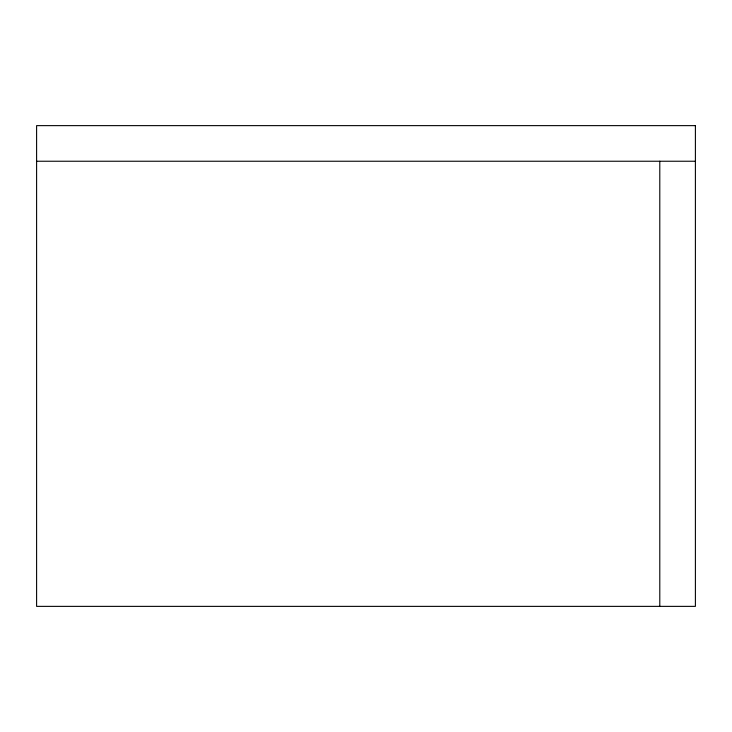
<?xml version="1.0" encoding="UTF-8"?>
<svg xmlns="http://www.w3.org/2000/svg" width="732" height="732" viewBox="0 0 732 732"><rect width="100%" height="100%" fill="white"/><g stroke="black" fill="none" stroke-linecap="round" stroke-linejoin="round"><path stroke-width="1.1" d="M36.6 161.241L695.4 161.241M659.788 161.241L659.788 606.371M695.4 125.63L36.6 125.63L36.6 606.371L695.4 606.371L695.4 125.63"/></g></svg>
